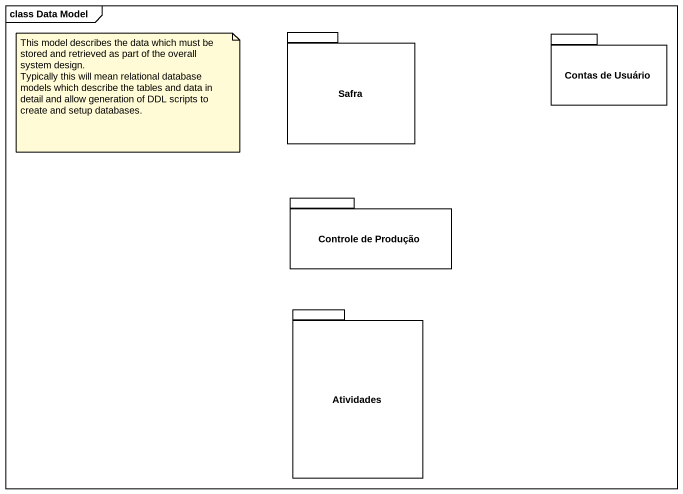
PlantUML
@startuml
mainframe class Data Model
package Safra {
}
package "Contas de Usuário" as Contas_de_Usuário {
}
package "Controle de Produção" as Controle_de_Produção {
}
package Atividades {
}
note as N1
  This model describes the data which must be stored and retrieved as part of the overall system design.
  Typically this will mean relational database models which describe the tables and data in detail and allow generation of DDL scripts to create and setup databases.
end note
@enduml
